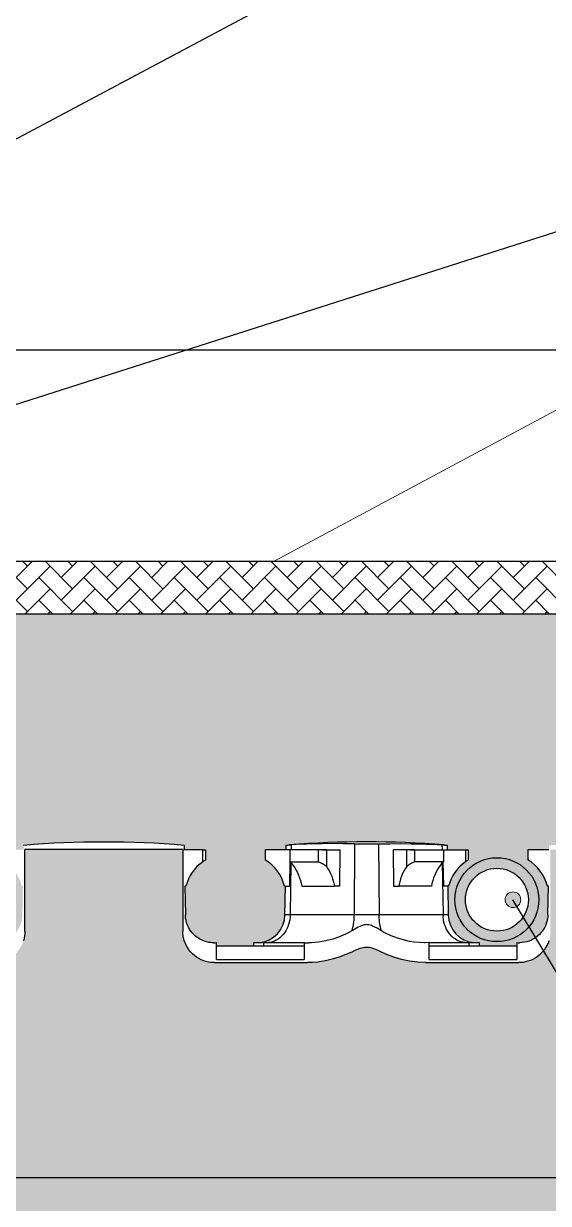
# Model space of a CAD drawing. Header units: millimetres. Extents: x 441156 to 441876, y 4514765 to 4515211.
# Drawn here: x 441595.587 to 441596.436, y 4515147.303 to 4515149.212 of the extents above; entities that cross this region are included whole.
import ezdxf

# ---------------------------------------------------------------- set-up
doc = ezdxf.new("R2010")
doc.units = ezdxf.units.MM
for name, color, linetype in [('Cassette', 7, 'Continuous'), ('Cornice', 7, 'Continuous'), ('Cornice_Testi', 7, 'Continuous')]:
    doc.layers.add(name, color=color, linetype=linetype)
doc.layers.add('Cornice_Tratteggi', color=7, linetype='Continuous', lineweight=5)

msp = doc.modelspace()

# ---------------------------------------------------------------- hatches: boundary and pattern name
at = {"layer": 'Cornice_Testi', "linetype": 'Continuous', "lineweight": 5}
h = msp.add_hatch(color=254, dxfattribs=at)
edge = h.paths.add_edge_path()
edge.add_arc((441596.37846183, 4515147.79459652), 0.01272062, 0, 360)
at = {"layer": 'Cornice_Tratteggi'}
h = msp.add_hatch(dxfattribs=at)
h.set_pattern_fill('AR-HBONE', color=254, scale=0.000254412)
h.set_pattern_definition([(45, (441584.461825, 4515153.14101), (4e-18, 0.03655502), [0.0775449, -0.0258483]), (135, (441584.480103, 4515153.159288), (4e-18, 0.03655502), [0.0775449, -0.0258483])])
h.paths.add_polyline_path([(441597.24783919, 4515148.34203182), (441594.23759227, 4515148.34203182), (441594.23759227, 4515148.25722768), (441597.24405779, 4515148.25722768, 0.0108816539)])
h = msp.add_hatch(dxfattribs=at)
h.set_pattern_fill('AR-CONC', color=254, scale=0.000424021)
h.set_pattern_definition([(50, (441584.461825, 4515153.14101), (0.07725007, -0.0067585), [0.0080776, -0.08885354]), (355, (441584.461825, 4515153.14101), (-0.01494394, 0.08101206), [0.00646208, -0.0710831]), (100.45144, (441584.46826, 4515153.14045), (0.06230613, 0.07425356), [0.0068649, -0.07551395]), (46.1842, (441584.461825, 4515153.16255), (0.1149431, -0.0178268), [0.0121164, -0.1332803]), (96.6356, (441584.4714, 4515153.16107), (0.1006643, 0.1049138), [0.0102974, -0.113271]), (351.1842, (441584.46183, 4515153.16255), (0.1006643, 0.1049138), [0.0096931, -0.1066241]), (21, (441584.472595, 4515153.157166), (0.06428764, -0.04336256), [0.0080776, -0.08885354]), (326, (441584.472595, 4515153.15717), (0.02620534, 0.0780995), [0.00646208, -0.07108283]), (71.45144, (441584.47795, 4515153.15355), (0.090493, 0.03473695), [0.0068649, -0.07551382]), (37.5, (441584.461825, 4515153.14101), (0.00130963, 0.03585309), [0, -0.07022122, 0, -0.07215985, 0, -0.07135209]), (7.5, (441584.461825, 4515153.14101), (0.02833292, 0.04247864), [0, -0.04114188, 0, -0.0686057, 0, -0.02719457]), (327.5, (441584.437808, 4515153.14101), (0.05749322, -0.002429106), [0, -0.02692532, 0, -0.08400699, 0, -0.11147081]), (317.5, (441584.42704, 4515153.14101), (0.06280984, 0.01078136), [0, -0.03500291, 0, -0.05578925, 0, -0.07916043])])
h.paths.add_polyline_path([(441597.24405779, 4515148.25722768), (441594.23759227, 4515148.25722768), (441594.23759227, 4515147.72000643), (441594.25879968, 4515147.72000643), (441594.25879968, 4515147.72510816), (441594.26730255, 4515147.72510816, 0.3822990206), (441594.30895964, 4515147.77002509), (441594.30977509, 4515147.81674195), (441594.30841672, 4515147.81674195, 0.1908905915), (441594.27689945, 4515147.85887816), (441594.27689988, 4515147.87541283), (441594.31079918, 4515147.87541194), (441594.31092387, 4515147.88255573), (441594.31092528, 4515147.88263658), (441594.31350186, 4515147.88292835, -0.0411189367), (441594.56913806, 4515147.88289231), (441594.57127742, 4515147.88262145), (441594.57140326, 4515147.87541194), (441594.6010511, 4515147.87541272), (441594.60530255, 4515147.87541283), (441594.60530299, 4515147.85887816, 0.0178793578), (441594.60105161, 4515147.85604946, 0.1724227793), (441594.57378571, 4515147.81674195), (441594.57242735, 4515147.81674195), (441594.57324279, 4515147.77002509, 0.3822990206), (441594.61489988, 4515147.72510816), (441594.62340276, 4515147.72510816), (441594.62340276, 4515147.72000643), (441594.68407987, 4515147.72000643), (441594.68407987, 4515147.72510816, 0.0274037388), (441594.68911865, 4515147.72491755), (441594.69303964, 4515147.72515165), (441594.69684418, 4515147.72570342), (441594.70056388, 4515147.72656338), (441594.70432754, 4515147.72777538), (441594.70794738, 4515147.72929319), (441594.71135268, 4515147.73107165), (441594.71457631, 4515147.7331124), (441594.71772745, 4515147.73550138), (441594.72064156, 4515147.73813148), (441594.72326657, 4515147.74093669), (441594.72563287, 4515147.74392954), (441594.72699419, 4515147.74591357), (441594.72824653, 4515147.74796044), (441594.7293814, 4515147.75005255), (441594.73040369, 4515147.75219485), (441594.73184664, 4515147.75584399), (441594.732965, 4515147.75957554), (441594.73374843, 4515147.76330696), (441594.73421614, 4515147.76706445), (441594.73436422, 4515147.77002509), (441594.73518359, 4515147.81674195), (441594.73356042, 4515147.81674195, 0.1908905915), (441594.70204315, 4515147.85887816), (441594.70204358, 4515147.87541283), (441594.73621278, 4515147.87541194), (441594.73633697, 4515147.88249074, -0.0418001758), (441594.99615286, 4515147.88249074), (441594.99627705, 4515147.87541194), (441595.0261948, 4515147.87541272), (441595.03044625, 4515147.87541283), (441595.03044668, 4515147.85887816, 0.0178793578), (441595.02619531, 4515147.85604946, 0.1724227793), (441594.9989294, 4515147.81674195), (441594.99730624, 4515147.81674195), (441594.99812561, 4515147.77002509), (441594.99816678, 4515147.76872827), (441594.99851779, 4515147.76479906), (441594.99919989, 4515147.76094316), (441595.00018415, 4515147.75723998), (441595.00146456, 4515147.7536567), (441595.00310592, 4515147.75005749), (441595.00503571, 4515147.74663772), (441595.00720016, 4515147.7434626), (441595.00960449, 4515147.7404992), (441595.01234756, 4515147.73764802), (441595.01530262, 4515147.73506089), (441595.0183978, 4515147.73278151), (441595.02164898, 4515147.73078091), (441595.02518124, 4515147.72899868), (441595.02882605, 4515147.7275355), (441595.03250121, 4515147.72640901), (441595.03623133, 4515147.72559727), (441595.03863851, 4515147.72524224), (441595.04105311, 4515147.72501538, 0.0400175998), (441595.04840996, 4515147.72510816), (441595.04840996, 4515147.72000643), (441595.10908707, 4515147.72000643), (441595.10908707, 4515147.72510816), (441595.11758995, 4515147.72510816, 0.3822990206), (441595.15924704, 4515147.77002509), (441595.16006248, 4515147.81674195), (441595.15870411, 4515147.81674195, 0.1908905915), (441595.12718685, 4515147.85887816), (441595.12718728, 4515147.87541283), (441595.16108657, 4515147.87541194), (441595.16121127, 4515147.88255573), (441595.16121268, 4515147.88263658), (441595.16378926, 4515147.88292835, -0.0411189367), (441595.41942546, 4515147.88289231), (441595.42156481, 4515147.88262145), (441595.42169065, 4515147.87541194), (441595.4513385, 4515147.87541272), (441595.45558995, 4515147.87541283), (441595.45559038, 4515147.85887816, 0.0178793412), (441595.45133901, 4515147.85604947, 0.1724227965), (441595.4240731, 4515147.81674195), (441595.42271474, 4515147.81674195), (441595.42353019, 4515147.77002509, 0.3822990206), (441595.46518728, 4515147.72510816), (441595.47369015, 4515147.72510816), (441595.47369015, 4515147.72000643), (441595.53436727, 4515147.72000643), (441595.53436727, 4515147.72510816, 0.0274037388), (441595.53940605, 4515147.72491755), (441595.54332703, 4515147.72515165), (441595.54713157, 4515147.72570342), (441595.55085128, 4515147.72656338), (441595.55461494, 4515147.72777538), (441595.55823478, 4515147.72929319), (441595.56164007, 4515147.73107165), (441595.5648637, 4515147.7331124), (441595.56801485, 4515147.73550138), (441595.57092895, 4515147.73813148), (441595.57355396, 4515147.74093669), (441595.57592027, 4515147.74392954), (441595.57728159, 4515147.74591357), (441595.57853392, 4515147.74796044), (441595.57966879, 4515147.75005255), (441595.58069109, 4515147.75219485), (441595.58213404, 4515147.75584399), (441595.5832524, 4515147.75957554), (441595.58403582, 4515147.76330696), (441595.58450353, 4515147.76706445), (441595.58465161, 4515147.77002509), (441595.58547099, 4515147.81674195), (441595.58384781, 4515147.81674195, 0.1908905915), (441595.55233054, 4515147.85887816), (441595.55233098, 4515147.87541283), (441595.58650018, 4515147.87541194), (441595.58662437, 4515147.88249074, -0.0418001758), (441595.84644026, 4515147.88249074), (441595.84656445, 4515147.87541194), (441595.8764822, 4515147.87541272), (441595.88073365, 4515147.87541283), (441595.88073408, 4515147.85887816, 0.0178793578), (441595.87648271, 4515147.85604946, 0.1724227793), (441595.8492168, 4515147.81674195), (441595.84759364, 4515147.81674195), (441595.84841301, 4515147.77002509), (441595.84845418, 4515147.76872827), (441595.84880518, 4515147.76479906), (441595.84948729, 4515147.76094316), (441595.85047155, 4515147.75723998), (441595.85175196, 4515147.7536567), (441595.85339331, 4515147.75005749), (441595.85532311, 4515147.74663772), (441595.85748755, 4515147.7434626), (441595.85989189, 4515147.7404992), (441595.86263496, 4515147.73764802), (441595.86559002, 4515147.73506089), (441595.86868519, 4515147.73278151), (441595.87193638, 4515147.73078091), (441595.87546864, 4515147.72899868), (441595.87911345, 4515147.7275355), (441595.88278861, 4515147.72640901), (441595.88651872, 4515147.72559727), (441595.88892591, 4515147.72524224), (441595.89134051, 4515147.72501538, 0.0400175998), (441595.89869736, 4515147.72510816), (441595.89869736, 4515147.72000643), (441595.95937447, 4515147.72000643), (441595.95937447, 4515147.72510816), (441595.96787735, 4515147.72510816, 0.3822990206), (441596.00953443, 4515147.77002509), (441596.01034988, 4515147.81674195), (441596.00899151, 4515147.81674195, 0.1908905915), (441595.97747424, 4515147.85887816), (441595.97747467, 4515147.87541283), (441596.01137397, 4515147.87541194), (441596.01149866, 4515147.88255573), (441596.01150008, 4515147.88263658), (441596.01407665, 4515147.88292835, -0.0411189367), (441596.26971285, 4515147.88289231), (441596.27185221, 4515147.88262145), (441596.27197805, 4515147.87541194), (441596.3016259, 4515147.87541272), (441596.30587734, 4515147.87541283), (441596.30587778, 4515147.85887816, 0.0178793412), (441596.30162641, 4515147.85604947, 0.1724227965), (441596.2743605, 4515147.81674195), (441596.27300214, 4515147.81674195), (441596.27381759, 4515147.77002509, 0.3822990206), (441596.31547467, 4515147.72510816), (441596.32397755, 4515147.72510816), (441596.32397755, 4515147.72000643), (441596.38465466, 4515147.72000643), (441596.38465466, 4515147.72510816, 0.0274037388), (441596.38969345, 4515147.72491755), (441596.39361443, 4515147.72515165), (441596.39741897, 4515147.72570342), (441596.40113867, 4515147.72656338), (441596.40490233, 4515147.72777538), (441596.40852217, 4515147.72929319), (441596.41192747, 4515147.73107165), (441596.4151511, 4515147.7331124), (441596.41830224, 4515147.73550138), (441596.42121635, 4515147.73813148), (441596.42384136, 4515147.74093669), (441596.42620766, 4515147.74392954), (441596.42756899, 4515147.74591357), (441596.42882132, 4515147.74796044), (441596.42995619, 4515147.75005255), (441596.43097848, 4515147.75219485), (441596.43242143, 4515147.75584399), (441596.43353979, 4515147.75957554), (441596.43432322, 4515147.76330696), (441596.43479093, 4515147.76706445), (441596.43493901, 4515147.77002509), (441596.43575838, 4515147.81674195), (441596.43413521, 4515147.81674195, 0.1908905915), (441596.40261794, 4515147.85887816), (441596.40261837, 4515147.87541283), (441596.43678757, 4515147.87541194), (441596.43691176, 4515147.88249074, -0.0418001758), (441596.69672765, 4515147.88249074), (441596.69685184, 4515147.87541194), (441596.72676959, 4515147.87541272), (441596.73102104, 4515147.87541283), (441596.73102148, 4515147.85887816, 0.0178793578), (441596.7267701, 4515147.85604946, 0.1724227793), (441596.6995042, 4515147.81674195), (441596.69788103, 4515147.81674195), (441596.69870041, 4515147.77002509), (441596.69874157, 4515147.76872827), (441596.69909258, 4515147.76479906), (441596.69977469, 4515147.76094316), (441596.70075895, 4515147.75723998), (441596.70203935, 4515147.7536567), (441596.70368071, 4515147.75005749), (441596.7056105, 4515147.74663772), (441596.70777495, 4515147.7434626), (441596.71017929, 4515147.7404992), (441596.71292235, 4515147.73764802), (441596.71587741, 4515147.73506089), (441596.71897259, 4515147.73278151), (441596.72222378, 4515147.73078091), (441596.72575604, 4515147.72899868), (441596.72940084, 4515147.7275355), (441596.73307601, 4515147.72640901), (441596.73680612, 4515147.72559727), (441596.7392133, 4515147.72524224), (441596.7416279, 4515147.72501538, 0.0400175998), (441596.74898475, 4515147.72510816), (441596.74898475, 4515147.72000643), (441596.80966187, 4515147.72000643), (441596.80966187, 4515147.72510816), (441596.81816474, 4515147.72510816, 0.3822990206), (441596.85982183, 4515147.77002509), (441596.86063728, 4515147.81674195), (441596.85927891, 4515147.81674195, 0.1908905915), (441596.82776164, 4515147.85887816), (441596.82776207, 4515147.87541283), (441596.86166136, 4515147.87541194), (441596.86178606, 4515147.88255573), (441596.86178747, 4515147.88263658), (441596.86436405, 4515147.88292835, -0.0411189367), (441597.12000025, 4515147.88289231), (441597.1221396, 4515147.88262145), (441597.12226545, 4515147.87541194), (441597.15191329, 4515147.87541272), (441597.15616474, 4515147.87541283), (441597.15616517, 4515147.85887816, 0.0178793412), (441597.1519138, 4515147.85604947, 0.1724227965), (441597.12464789, 4515147.81674195), (441597.12328954, 4515147.81674195), (441597.12410498, 4515147.77002509, 0.1941746457), (441597.1375206, 4515147.738385, 0.0682046844)])
h.paths.add_polyline_path([(441596.42035663, 4515147.79459652, -1), (441596.28467, 4515147.79459652, -1)], flags=16)
h.paths.add_polyline_path([(441596.4033958, 4515147.79459652, -1), (441596.30163083, 4515147.79459652, -1)], flags=0)
h.paths.add_polyline_path([(441595.57006924, 4515147.79459652, -1), (441595.4343826, 4515147.79459652, -1)], flags=16)
h.paths.add_polyline_path([(441595.55310841, 4515147.79459652, -1), (441595.45134343, 4515147.79459652, -1)], flags=0)
h.paths.add_polyline_path([(441594.71978184, 4515147.79459652, -1), (441594.58409521, 4515147.79459652, -1)], flags=16)
h.paths.add_polyline_path([(441594.70282101, 4515147.79459652, -1), (441594.60105604, 4515147.79459652, -1)], flags=0)
h = msp.add_hatch(dxfattribs=at)
h.set_pattern_fill('GHIAIA2', color=254, scale=0.2, pattern_type=2)
h.set_pattern_definition([(0, (439225.61432, 4515214.8195), (0.2, 0.2), [0.06, -0.07, 0.01, -0.06]), (0, (439225.69432, 4515214.8595), (0.2, 0.2), [0.01, -0.05, 0.04, -0.1]), (0, (439225.72432, 4515214.8695), (0.2, 0.2), [0.01, -0.19]), (0, (439225.63432, 4515214.8795), (0.2, 0.2), [0.04, -0.16]), (0, (439225.61432, 4515214.8995), (0.2, 0.2), [0.02, -0.18]), (0, (439225.75432, 4515214.9195), (0.2, 0.2), [0.02, -0.01, 0.01, -0.16]), (0, (439225.67432, 4515214.9295), (0.2, 0.2), [0.03, -0.17]), (0, (439225.62432, 4515214.9495), (0.2, 0.2), [0.02, -0.18]), (0, (439225.70432, 4515214.9695), (0.2, 0.2), [0.01, -0.06, 0.03, -0.1]), (0, (439225.66432, 4515214.9795), (0.2, 0.2), [0.02, -0.18]), (0, (439225.73432, 4515214.9895), (0.2, 0.2), [0.02, -0.18]), (0, (439225.69432, 4515214.9995), (0.2, 0.2), [0.02, -0.18]), (0, (439225.77432, 4515215.0095), (0.2, 0.2), [0.02, -0.18]), (90, (439225.60432, 4515214.8195), (-0.2, 0.2), [0.04, -0.01, 0.02, -0.08, 0.04, -0.01]), (90, (439225.61432, 4515214.9495), (-0.2, 0.2), [0.01, -0.19]), (90, (439225.64432, 4515214.8895), (-0.2, 0.2), [0.02, -0.04, 0.01, -0.13]), (90, (439225.65432, 4515214.9195), (-0.2, 0.2), [0.02, -0.04, 0.03, -0.11]), (90, (439225.68432, 4515214.8695), (-0.2, 0.2), [0.01, -0.1, 0.02, -0.01, 0.02, -0.04]), (90, (439225.69432, 4515214.8495), (-0.2, 0.2), [0.01, -0.19]), (90, (439225.71432, 4515214.9095), (-0.2, 0.2), [0.01, -0.01, 0.03, -0.15]), (90, (439225.72432, 4515214.8795), (-0.2, 0.2), [0.02, -0.08, 0.01, -0.01, 0.01, -0.07]), (90, (439225.74432, 4515214.8295), (-0.2, 0.2), [0.03, -0.17]), (90, (439225.76432, 4515214.9795), (-0.2, 0.2), [0.01, -0.01, 0.01, -0.17]), (90, (439225.77432, 4515214.9295), (-0.2, 0.2), [0.03, -0.17]), (90, (439225.79932, 4515214.9145), (-0.2, 0.2), [0.01, -0.19]), (45, (439225.67432, 4515214.8195), (2e-17, 0.2), [0.014142, -0.268700712]), (45, (439225.65432, 4515215.0095), (2e-17, 0.2), [0.014142, -0.042426, 0.042426, -0.1838487125]), (45, (439225.67432, 4515214.9795), (2e-17, 0.2), [0.028284, -0.07071068, 0.014142, -0.1697060325]), (45, (439225.71432, 4515214.9695), (2e-17, 0.2), [0.028284, -0.098995, 0.014142, -0.1414217125]), (45, (439225.63432, 4515214.8795), (2e-17, 0.2), [0.014142, -0.268700712]), (45, (439225.68432, 4515214.8795), (2e-17, 0.2), [0.0424264, -0.240416312]), (45, (439225.72432, 4515214.8995), (2e-17, 0.2), [0.014142, -0.0848528, 0.014142, -0.1697059125]), (45, (439225.75432, 4515214.9195), (2e-17, 0.2), [0.028284, -0.254558712]), (45, (439225.79432, 4515214.9195), (2e-17, 0.2), [0.028284, -0.254558712]), (45, (439225.79432, 4515214.8595), (2e-17, 0.2), [0.014142, -0.268700712]), (45, (439225.77432, 4515214.9595), (2e-17, 0.2), [0.014142, -0.268700712]), (45, (439225.75432, 4515214.9895), (2e-17, 0.2), [0.014142, -0.268700712]), (45, (439225.79432, 4515215.0095), (2e-17, 0.2), [0.014142, -0.268700712]), (45, (439225.60432, 4515215.0095), (2e-17, 0.2), [0.014142, -0.268700712]), (45, (439225.70432, 4515214.9295), (2e-17, 0.2), [0.014142, -0.268700712]), (45, (439225.72432, 4515215.0095), (2e-17, 0.2), [0.014142, -0.098995, 0.014142, -0.1555637125]), (45, (439225.63432, 4515214.8995), (2e-17, 0.2), [0.028284, -0.254558712]), (45, (439225.63432, 4515214.9495), (2e-17, 0.2), [0.042426, -0.240416712]), (135, (439225.61432, 4515214.8995), (-0.2, 2e-17), [0.021214, -0.261628712]), (135, (439225.72432, 4515214.8895), (-0.2, 2e-17), [0.014142, -0.268700712]), (135, (439225.78432, 4515214.9195), (-0.2, 2e-17), [0.014142, -0.268700712]), (135, (439225.71432, 4515214.9595), (-0.2, 2e-17), [0.014142, -0.268700712]), (135, (439225.72432, 4515214.9895), (-0.2, 2e-17), [0.014142, -0.268700712]), (135, (439225.69432, 4515214.9995), (-0.2, 2e-17), [0.014142, -0.268700712]), (135, (439225.73432, 4515214.9895), (-0.2, 2e-17), [0.014142, -0.268700712]), (135, (439225.61432, 4515214.8695), (-0.2, 2e-17), [0.014142, -0.268700712]), (135, (439225.65432, 4515214.9395), (-0.2, 2e-17), [0.014142, -0.268700712]), (135, (439225.65432, 4515214.8795), (-0.2, 2e-17), [0.028284, -0.254558712]), (135, (439225.69432, 4515214.8595), (-0.2, 2e-17), [0.028284, -0.254558712]), (135, (439225.77432, 4515214.9695), (-0.2, 2e-17), [0.028284, -0.254558712]), (135, (439225.71432, 4515214.9195), (-0.2, 2e-17), [0.014142, -0.268700712]), (135, (439225.74432, 4515214.8595), (-0.2, 2e-17), [0.028284, -0.1697056, 0.014142, -0.0707111125]), (135, (439225.62432, 4515214.9495), (-0.1999999006, 9.94e-08), [0.028284, -0.05656854, 0.028284, -0.1697061725]), (135, (439225.60432, 4515214.8395), (-0.2, 2e-17), [0.02828, -0.07072, 0.02828, -0.07072, 0.01414, -0.0707027125]), (26.565051, (439225.67432, 4515214.87951), (0.2, 1e-11), [0.04472, -0.02236, 0.02236, -0.357773595]), (26.565051, (439225.70432, 4515214.99951), (0.2, 1e-11), [0.04472, -0.402493595]), (26.565051, (439225.70432, 4515214.85951), (0.2, 1e-11), [0.02236, -0.424853595]), (26.565051, (439225.61432, 4515214.86951), (0.2, 1e-11), [0.02236, -0.424853595]), (26.565051, (439225.65432, 4515214.91951), (0.2, 1e-11), [0.02236, -0.424853595]), (26.565051, (439225.61432, 4515214.93951), (0.2, 1e-11), [0.02236, -0.424853595]), (63.434949, (439225.64432, 4515214.95951), (1e-11, 0.2), [0.02236, -0.424853595]), (63.434949, (439225.71432, 4515214.95951), (1e-11, 0.2), [0.02236, -0.424853595]), (63.434949, (439225.73432, 4515214.81951), (1e-11, 0.2), [0.02236, -0.424853595]), (63.434949, (439225.60432, 4515214.92951), (1e-11, 0.2), [0.02236, -0.424853595]), (63.434949, (439225.68432, 4515214.82951), (1e-11, 0.2), [0.02236, -0.15652, 0.02236, -0.245973595]), (116.565051, (439225.65432, 4515214.99951), (-1e-11, 0.2), [0.02236, -0.424853595]), (116.565051, (439225.77432, 4515214.95951), (-1e-11, 0.2), [0.02236, -0.424853595]), (116.565051, (439225.68432, 4515214.99951), (-1e-11, 0.2), [0.02236, -0.424853595]), (116.565051, (439225.60432, 4515214.88951), (-1e-11, 0.2), [0.02236, -0.424853595]), (153.434949, (439225.75432, 4515214.85951), (-0.2, 1e-11), [0.02236, -0.424853595]), (153.434949, (439225.79432, 4515214.90951), (-0.2, 1e-11), [0.02236, -0.424853595]), (153.434949, (439225.67432, 4515214.92951), (-0.2, 1e-11), [0.02236, -0.424853595]), (153.434949, (439225.70432, 4515214.96951), (-0.2, 1e-11), [0.02236, -0.424853595]), (153.434949, (439225.77432, 4515215.00951), (-0.2, 1e-11), [0.02236, -0.424853595]), (153.434949, (439225.63432, 4515214.81951), (-0.2, 1e-11), [0.03354, -0.413673595])])
h.paths.add_polyline_path([(441597.12081952, 4515147.69279724), (441597.0871031, 4515147.69279724), (441597.07424334, 4515147.69343982), (441597.06150149, 4515147.6951824), (441597.04859288, 4515147.69800245), (441597.03593438, 4515147.70179369), (441597.0258975, 4515147.70555584), (441597.01608208, 4515147.70996862), (441597.01072091, 4515147.71253173), (441597.00523641, 4515147.71481738), (441596.99957866, 4515147.71655697), (441596.99706713, 4515147.71706432), (441596.99452166, 4515147.71738365), (441596.99196341, 4515147.71749461), (441596.98912137, 4515147.71735286), (441596.98629307, 4515147.71695209), (441596.98349457, 4515147.71632897), (441596.98074196, 4515147.71552022), (441596.9780513, 4515147.71456251), (441596.9728977, 4515147.71238076), (441596.96303275, 4515147.70767152), (441596.95044404, 4515147.7026483), (441596.95041246, 4515147.70263427), (441596.95046125, 4515147.70265375), (441596.93820923, 4515147.698775), (441596.92547843, 4515147.69575376), (441596.91253738, 4515147.69373805), (441596.9044666, 4515147.69303922), (441596.89634383, 4515147.69279724), (441596.7400466, 4515147.69279724), (441596.73039497, 4515147.69497757), (441596.72243468, 4515147.69819654), (441596.71509437, 4515147.7027162), (441596.7085715, 4515147.70845601), (441596.70314284, 4515147.71515043), (441596.69889374, 4515147.72272427), (441596.69546942, 4515147.73231722), (441596.6944527, 4515147.74128904), (441596.6944527, 4515147.87560903), (441596.43918671, 4515147.87560903), (441596.43918671, 4515147.73927513), (441596.43745233, 4515147.73016479), (441596.43446509, 4515147.72211721), (441596.43028656, 4515147.71486391), (441596.42400658, 4515147.70715695), (441596.41616218, 4515147.70108174), (441596.40882094, 4515147.69706645), (441596.39908177, 4515147.69369837), (441596.39036683, 4515147.69279724), (441596.2368157, 4515147.69279724), (441596.22395594, 4515147.69343982), (441596.21121409, 4515147.6951824), (441596.19830548, 4515147.69800245), (441596.18564699, 4515147.70179369), (441596.1756101, 4515147.70555584), (441596.16579469, 4515147.70996862), (441596.16043352, 4515147.71253173), (441596.15494902, 4515147.71481738), (441596.14929126, 4515147.71655697), (441596.14677973, 4515147.71706432), (441596.14423426, 4515147.71738365), (441596.14167601, 4515147.71749461), (441596.13883397, 4515147.71735286), (441596.13600567, 4515147.71695209), (441596.13320718, 4515147.71632897), (441596.13045456, 4515147.71552022), (441596.1277639, 4515147.71456251), (441596.1226103, 4515147.71238076), (441596.11274535, 4515147.70767152), (441596.10015664, 4515147.7026483), (441596.10012506, 4515147.70263427), (441596.10017386, 4515147.70265375), (441596.08792183, 4515147.698775), (441596.07519103, 4515147.69575376), (441596.06224998, 4515147.69373805), (441596.05417921, 4515147.69303922), (441596.04605644, 4515147.69279724), (441595.88975921, 4515147.69279724), (441595.88010758, 4515147.69497757), (441595.87214729, 4515147.69819654), (441595.86480698, 4515147.7027162), (441595.85828411, 4515147.70845601), (441595.85285545, 4515147.71515043), (441595.84860634, 4515147.72272427), (441595.84518203, 4515147.73231722), (441595.84416531, 4515147.74128904), (441595.84416531, 4515147.87560903), (441595.58889932, 4515147.87560903), (441595.58889932, 4515147.73927513), (441595.58716494, 4515147.73016479), (441595.58417769, 4515147.72211721), (441595.57999916, 4515147.71486391), (441595.57371919, 4515147.70715695), (441595.56587479, 4515147.70108174), (441595.55853355, 4515147.69706645), (441595.54879437, 4515147.69369837), (441595.54007943, 4515147.69279724), (441595.3865283, 4515147.69279724), (441595.37366854, 4515147.69343982), (441595.3609267, 4515147.6951824), (441595.34801808, 4515147.69800245), (441595.33535959, 4515147.70179369), (441595.32532271, 4515147.70555584), (441595.31550729, 4515147.70996862), (441595.31014612, 4515147.71253173), (441595.30466162, 4515147.71481738), (441595.29900387, 4515147.71655697), (441595.29649233, 4515147.71706432), (441595.29394686, 4515147.71738365), (441595.29138861, 4515147.71749461), (441595.28854658, 4515147.71735286), (441595.28571828, 4515147.71695209), (441595.28291978, 4515147.71632897), (441595.28016717, 4515147.71552022), (441595.27747651, 4515147.71456251), (441595.27232291, 4515147.71238076), (441595.26245796, 4515147.70767152), (441595.24986924, 4515147.7026483), (441595.24983767, 4515147.70263427), (441595.24988646, 4515147.70265375), (441595.23763443, 4515147.698775), (441595.22490364, 4515147.69575376), (441595.21196258, 4515147.69373805), (441595.20389181, 4515147.69303922), (441595.19576904, 4515147.69279724), (441595.03947181, 4515147.69279724), (441595.02982018, 4515147.69497757), (441595.02185989, 4515147.69819654), (441595.01451958, 4515147.7027162), (441595.00799671, 4515147.70845601), (441595.00256805, 4515147.71515043), (441594.99831894, 4515147.72272427), (441594.99489463, 4515147.73231722), (441594.99387791, 4515147.74128904), (441594.99387791, 4515147.87560903), (441594.73861192, 4515147.87560903), (441594.73861192, 4515147.73927513), (441594.73687754, 4515147.73016479), (441594.7338903, 4515147.72211721), (441594.72971177, 4515147.71486391), (441594.72343179, 4515147.70715695), (441594.71558739, 4515147.70108174), (441594.70824615, 4515147.69706645), (441594.69850697, 4515147.69369837), (441594.68979203, 4515147.69279724), (441594.23759227, 4515147.69279724), (441594.23759227, 4515147.34510025), (441596.94707136, 4515147.34510025, 0.0499439483)])
h = msp.add_hatch(color=254, dxfattribs=at)
h.dxf.hatch_style = 1
h.paths.add_polyline_path([(441596.42035663, 4515147.79459652, 1), (441596.28467, 4515147.79459652, 1)])
h.paths.add_polyline_path([(441596.30163083, 4515147.79459652, -1), (441596.4033958, 4515147.79459652, -1)], flags=16)
h = msp.add_hatch(dxfattribs=at)
h.set_pattern_fill('AR-SAND', color=254, scale=0.000678433, style=0)
h.set_pattern_definition([(37.5, (441584.461825, 4515153.14101), (-0.001085514, 0.033203417), [0, -0.026192947, 0, -0.029294744, 0, -0.02800233]), (7.5, (441584.461825, 4515153.14101), (0.03049715, 0.04863179), [0, -0.014130406, 0, -0.023608117, 0, -0.009046906]), (327.5, (441584.44063, 4515153.14101), (0.053663545, 9.7503e-05), [0, -0.0086161, 0, -0.031017964, 0, -0.040495675]), (317.5, (441584.44063, 4515153.14101), (0.0518022, 0.01512426), [0, -0.00430805, 0, -0.020334, 0, -0.023263473])])
h.paths.add_polyline_path([(441596.94707136, 4515147.34510025), (441594.18670978, 4515147.34510025), (441594.18670978, 4515147.09068781), (441596.75569687, 4515147.09068781, 0.0408725399)])
h.paths.add_polyline_path([(441595.51162645, 4515147.16884298, -1), (441595.63883267, 4515147.16884298, -1)], flags=16)
h.paths.add_polyline_path([(441595.07067035, 4515147.16700279, -1), (441595.19787656, 4515147.16700279, -1)], flags=16)

# ---------------------------------------------------------------- linework, layer by layer
at = {"layer": 'Cassette', "color": 5}
for points in [[(441599.57204358, 4515149.11576022, 0), (441597.20340609, 4515149.11576022, 0), (441594.21206178, 4515148.16072701, 0)], [(441598.55190611, 4515146.68575043, 0), (441597.04796402, 4515146.68575043, 0), (441596.37846183, 4515147.79459652, 0)]]:
    msp.add_polyline3d(points, dxfattribs=at)
at = {"layer": 'Cornice', "color": 254}
for p, q in [((441594.29597323, 4515148.34203182), (441596.77123624, 4515149.66460591)), ((441594.93413458, 4515148.68412288), (441597.22550467, 4515148.68412288)), ((441594.18670978, 4515148.34203182), (441597.24783919, 4515148.34203182)), ((441594.23759227, 4515148.25722768), (441597.24405779, 4515148.25722768)), ((441594.18670978, 4515147.34510025), (441596.94707136, 4515147.34510025))]:
    msp.add_line(p, q, dxfattribs=at)
at = {"layer": 'Cornice', "color": 254, "linetype": 'Continuous', "lineweight": 5}
msp.add_line((441595.99205612, 4515148.34203182), (441597.15966612, 4515148.9679377), dxfattribs=at)
at = {"layer": 'Cornice', "color": 254, "linetype": 'Continuous'}
for p, q in [((441595.84416531, 4515147.87560903), (441595.58889932, 4515147.87560903)), ((441595.58889932, 4515147.74381448), (441595.58889932, 4515147.87560903)), ((441595.58889932, 4515147.74381448), (441595.58889932, 4515147.87560903)), ((441595.84416531, 4515147.87560903), (441595.58889932, 4515147.87560903)), ((441595.84416531, 4515147.87560903), (441595.84416531, 4515147.74381448)), ((441595.84416531, 4515147.87560903), (441595.84416531, 4515147.74381448)), ((441595.84644026, 4515147.88249074), (441595.84656445, 4515147.87541194)), ((441595.8764822, 4515147.87541272), (441595.84656445, 4515147.87541194)), ((441595.8764822, 4515147.87541272), (441595.88073365, 4515147.87541283)), ((441595.87648271, 4515147.85604947), (441595.8764822, 4515147.87541272)), ((441595.88073365, 4515147.87541283), (441595.88073408, 4515147.85887816)), ((441595.97747467, 4515147.87541283), (441595.97747424, 4515147.85887816)), ((441596.01752773, 4515147.87541178), (441595.97747467, 4515147.87541283)), ((441596.01137397, 4515147.87541194), (441596.01149866, 4515147.88255573)), ((441596.01149864, 4515147.8825544), (441596.01150146, 4515147.88256221)), ((441596.01149866, 4515147.88255573), (441596.01149869, 4515147.88255712)), ((441596.01150146, 4515147.88256221), (441596.01173768, 4515147.88263843)), ((441596.01173768, 4515147.88263843), (441596.01236381, 4515147.88273439)), ((441596.01236381, 4515147.88273439), (441596.01333291, 4515147.88284413)), ((441596.01333291, 4515147.88284413), (441596.01466392, 4515147.88297085)), ((441596.01466392, 4515147.88297085), (441596.0163822, 4515147.88311622)), ((441596.0163822, 4515147.88311622), (441596.01638576, 4515147.88311651)), ((441596.01638576, 4515147.88311651), (441596.01971286, 4515147.88336944)), ((441596.01752772, 4515147.87541244), (441596.01752736, 4515147.85604947)), ((441596.06407349, 4515147.87541244), (441596.01752772, 4515147.87541244)), ((441596.01971286, 4515147.88336944), (441596.01959535, 4515147.87541244)), ((441596.02745057, 4515147.88386961), (441596.01971286, 4515147.88336944)), ((441596.03581808, 4515147.8842968), (441596.02745057, 4515147.88386961)), ((441596.04467697, 4515147.88464573), (441596.03581808, 4515147.8842968)), ((441596.05409857, 4515147.88492116), (441596.04467697, 4515147.88464573)), ((441596.06976049, 4515147.88520076), (441596.05409857, 4515147.88492116)), ((441596.06407277, 4515147.85604947), (441596.06407349, 4515147.87541244)), ((441596.0704372, 4515147.87541244), (441596.06407349, 4515147.87541244)), ((441596.07680091, 4515147.8754122), (441596.06407349, 4515147.87541244)), ((441596.08659186, 4515147.88529979), (441596.06976049, 4515147.88520076)), ((441596.0704372, 4515147.87541244), (441596.07680091, 4515147.8754122)), ((441596.07680091, 4515147.8754122), (441596.07680091, 4515147.84838025)), ((441596.07680091, 4515147.8754122), (441596.09896913, 4515147.87541138)), ((441596.10395477, 4515147.88522173), (441596.08659186, 4515147.88529979)), ((441596.09822571, 4515147.81674195), (441596.09896913, 4515147.87541138)), ((441596.12218612, 4515147.884973), (441596.10395477, 4515147.88522173)), ((441596.12218612, 4515147.884973), (441596.12131196, 4515147.77002509)), ((441596.12218612, 4515147.884973), (441596.12559233, 4515147.88491829)), ((441596.12559233, 4515147.88491829), (441596.12910942, 4515147.8848742)), ((441596.12910942, 4515147.8848742), (441596.13281927, 4515147.8848403)), ((441596.13281927, 4515147.8848403), (441596.13659379, 4515147.88481822)), ((441596.13659379, 4515147.88481822), (441596.14029765, 4515147.88480829)), ((441596.14029765, 4515147.88480829), (441596.14401102, 4515147.88480975)), ((441596.14401102, 4515147.88480975), (441596.14781522, 4515147.88482318)), ((441596.14781522, 4515147.88482318), (441596.1515746, 4515147.88484856)), ((441596.1515746, 4515147.88484856), (441596.15402452, 4515147.88487186)), ((441596.15402452, 4515147.88487186), (441596.1564349, 4515147.88490026)), ((441596.1564349, 4515147.88490026), (441596.15882858, 4515147.88493412)), ((441596.15882858, 4515147.88493412), (441596.16116589, 4515147.884973)), ((441596.16116589, 4515147.884973), (441596.17939725, 4515147.88522173)), ((441596.16116589, 4515147.884973), (441596.16204006, 4515147.77002509)), ((441596.17939725, 4515147.88522173), (441596.19676016, 4515147.88529979)), ((441596.20655112, 4515147.8754122), (441596.18438289, 4515147.87541138)), ((441596.18438289, 4515147.87541138), (441596.18512631, 4515147.81674195)), ((441596.19676016, 4515147.88529979), (441596.21359153, 4515147.88520076)), ((441596.21291483, 4515147.87541244), (441596.20655112, 4515147.8754122)), ((441596.21927854, 4515147.87541244), (441596.20655112, 4515147.8754122)), ((441596.20655112, 4515147.84838025), (441596.20655112, 4515147.8754122)), ((441596.21291483, 4515147.87541244), (441596.21927854, 4515147.87541244)), ((441596.21359153, 4515147.88520076), (441596.22925345, 4515147.88492115)), ((441596.21927854, 4515147.87541244), (441596.21927926, 4515147.85604947)), ((441596.21927854, 4515147.87541244), (441596.26582429, 4515147.87541244)), ((441596.22925345, 4515147.88492115), (441596.23867505, 4515147.88464573)), ((441596.23867505, 4515147.88464573), (441596.24753394, 4515147.8842968)), ((441596.24753394, 4515147.8842968), (441596.25590145, 4515147.8838696)), ((441596.25590145, 4515147.8838696), (441596.26363916, 4515147.88336944)), ((441596.26363916, 4515147.88336944), (441596.26695787, 4515147.88311718)), ((441596.26363916, 4515147.88336944), (441596.26375667, 4515147.87541244)), ((441596.26582429, 4515147.87541244), (441596.26582465, 4515147.85604947)), ((441596.2658243, 4515147.87541178), (441596.3016259, 4515147.87541272)), ((441596.26695787, 4515147.88311718), (441596.26771771, 4515147.88305471)), ((441596.26771771, 4515147.88305471), (441596.26929007, 4515147.88291569)), ((441596.26929007, 4515147.88291569), (441596.27050251, 4515147.88279233)), ((441596.27050251, 4515147.88279233), (441596.27131045, 4515147.88269004)), ((441596.27131045, 4515147.88269004), (441596.27175905, 4515147.88260437)), ((441596.27175905, 4515147.88260437), (441596.27185338, 4515147.88255438)), ((441596.27185333, 4515147.88255712), (441596.27197805, 4515147.87541194)), ((441596.3016259, 4515147.87541272), (441596.30587734, 4515147.87541283)), ((441596.3016259, 4515147.87541272), (441596.3016264, 4515147.85604947)), ((441596.30587734, 4515147.87541283), (441596.30587778, 4515147.85887816)), ((441596.40261837, 4515147.87541283), (441596.40261794, 4515147.85887816)), ((441596.43678757, 4515147.87541194), (441596.40261837, 4515147.87541283)), ((441596.01756393, 4515147.85600801), (441596.01678521, 4515147.81674195)), ((441596.01752736, 4515147.85604947), (441596.06407277, 4515147.85604947)), ((441596.01752736, 4515147.85604947), (441596.02028582, 4515147.85303833)), ((441596.0672806, 4515147.85435113), (441596.06407277, 4515147.85604947)), ((441596.21927926, 4515147.85604947), (441596.21607143, 4515147.85435113)), ((441596.26582465, 4515147.85604947), (441596.21927926, 4515147.85604947)), ((441596.26582465, 4515147.85604947), (441596.26306619, 4515147.85303833)), ((441596.26656681, 4515147.81674195), (441596.26578809, 4515147.85600802)), ((441596.01928186, 4515147.85418434), (441596.018039, 4515147.77002509)), ((441596.02028582, 4515147.85303833), (441596.02289089, 4515147.84976536)), ((441596.02289089, 4515147.84976536), (441596.02533018, 4515147.84624613)), ((441596.02533018, 4515147.84624613), (441596.02759207, 4515147.84249741)), ((441596.02759207, 4515147.84249741), (441596.02966579, 4515147.83853704)), ((441596.02966579, 4515147.83853704), (441596.03154148, 4515147.83438387)), ((441596.07047842, 4515147.85251158), (441596.0672806, 4515147.85435113)), ((441596.07365595, 4515147.8505236), (441596.07047842, 4515147.85251158)), ((441596.07680091, 4515147.84838025), (441596.07365595, 4515147.8505236)), ((441596.07680089, 4515147.84838026), (441596.07917026, 4515147.84476677)), ((441596.07917026, 4515147.84476677), (441596.0813578, 4515147.84093082)), ((441596.0813578, 4515147.84093082), (441596.0833531, 4515147.83689068)), ((441596.0833531, 4515147.83689068), (441596.08514666, 4515147.83266558)), ((441596.19999891, 4515147.83689068), (441596.19820535, 4515147.83266558)), ((441596.20199421, 4515147.84093082), (441596.19999891, 4515147.83689068)), ((441596.20418175, 4515147.84476677), (441596.20199421, 4515147.84093082)), ((441596.20655112, 4515147.84838026), (441596.20418175, 4515147.84476677)), ((441596.20969609, 4515147.8505236), (441596.20655112, 4515147.84838025)), ((441596.21287361, 4515147.85251158), (441596.20969609, 4515147.8505236)), ((441596.21607143, 4515147.85435113), (441596.21287361, 4515147.85251158)), ((441596.25368621, 4515147.83853704), (441596.25181053, 4515147.83438387)), ((441596.25575994, 4515147.84249741), (441596.25368621, 4515147.83853704)), ((441596.25802183, 4515147.84624613), (441596.25575994, 4515147.84249741)), ((441596.26046112, 4515147.84976536), (441596.25802183, 4515147.84624613)), ((441596.26306619, 4515147.85303833), (441596.26046112, 4515147.84976536)), ((441596.26407016, 4515147.85418435), (441596.26531302, 4515147.77002509)), ((441596.03154148, 4515147.83438387), (441596.03321019, 4515147.83005768)), ((441596.03321019, 4515147.83005768), (441596.034664, 4515147.82557905)), ((441596.034664, 4515147.82557905), (441596.03589597, 4515147.82096932)), ((441596.03589597, 4515147.82096932), (441596.03680726, 4515147.81674195)), ((441596.08514666, 4515147.83266558), (441596.08672994, 4515147.82827563)), ((441596.08672994, 4515147.82827563), (441596.0880954, 4515147.82374173)), ((441596.0880954, 4515147.82374173), (441596.08923654, 4515147.81908547)), ((441596.08923654, 4515147.81908547), (441596.08971674, 4515147.81674195)), ((441596.19411546, 4515147.81908547), (441596.19363527, 4515147.81674195)), ((441596.19525661, 4515147.82374173), (441596.19411546, 4515147.81908547)), ((441596.19662207, 4515147.82827563), (441596.19525661, 4515147.82374173)), ((441596.19820535, 4515147.83266558), (441596.19662207, 4515147.82827563)), ((441596.24745604, 4515147.82096932), (441596.24654474, 4515147.81674195)), ((441596.24868801, 4515147.82557905), (441596.24745604, 4515147.82096932)), ((441596.25014181, 4515147.83005768), (441596.24868801, 4515147.82557905)), ((441596.25181053, 4515147.83438387), (441596.25014181, 4515147.83005768)), ((441595.84759364, 4515147.81674195), (441595.84841301, 4515147.77002509)), ((441595.8492168, 4515147.81674195), (441595.84759364, 4515147.81674195)), ((441596.00899151, 4515147.81674195), (441596.01678521, 4515147.81674195)), ((441596.00953443, 4515147.77002509), (441596.01034988, 4515147.81674195)), ((441596.03680726, 4515147.81674195), (441596.08971674, 4515147.81674195)), ((441596.09822571, 4515147.81674195), (441596.08971674, 4515147.81674195)), ((441596.18512631, 4515147.81674195), (441596.19363527, 4515147.81674195)), ((441596.24654474, 4515147.81674195), (441596.19363527, 4515147.81674195)), ((441596.2743605, 4515147.81674195), (441596.26656681, 4515147.81674195)), ((441596.27300214, 4515147.81674195), (441596.27381759, 4515147.77002509)), ((441596.43575838, 4515147.81674195), (441596.43413521, 4515147.81674195)), ((441596.43493901, 4515147.77002509), (441596.43575838, 4515147.81674195)), ((441595.84845418, 4515147.76872827), (441595.84841301, 4515147.77002509)), ((441595.84880518, 4515147.76479906), (441595.84845418, 4515147.76872827)), ((441595.84948729, 4515147.76094316), (441595.84880518, 4515147.76479906)), ((441595.85047155, 4515147.75723998), (441595.84948729, 4515147.76094316)), ((441596.018039, 4515147.77002509), (441596.00953443, 4515147.77002509)), ((441596.01734878, 4515147.76217295), (441596.01657816, 4515147.75832851)), ((441596.01783693, 4515147.76608145), (441596.01734878, 4515147.76217295)), ((441596.018039, 4515147.77002509), (441596.01783693, 4515147.76608145)), ((441596.12131196, 4515147.77002509), (441596.018039, 4515147.77002509)), ((441596.12095652, 4515147.76217295), (441596.12055968, 4515147.75832851)), ((441596.1212079, 4515147.76608145), (441596.12095652, 4515147.76217295)), ((441596.12131196, 4515147.77002509), (441596.1212079, 4515147.76608145)), ((441596.16204006, 4515147.77002509), (441596.12131196, 4515147.77002509)), ((441596.16204015, 4515147.77001404), (441596.16204006, 4515147.77002509)), ((441596.26531302, 4515147.77002509), (441596.16204006, 4515147.77002509)), ((441596.16214462, 4515147.76607046), (441596.16204015, 4515147.77001404)), ((441596.16239641, 4515147.76216209), (441596.16214462, 4515147.76607046)), ((441596.16279365, 4515147.75831787), (441596.16239641, 4515147.76216209)), ((441596.26550469, 4515147.76620123), (441596.26531302, 4515147.77002509)), ((441596.27381759, 4515147.77002509), (441596.26531302, 4515147.77002509)), ((441596.26598417, 4515147.76229123), (441596.26550469, 4515147.76620123)), ((441596.26674626, 4515147.75844441), (441596.26598417, 4515147.76229123)), ((441596.43432322, 4515147.76330696), (441596.43353979, 4515147.75957554)), ((441596.43479093, 4515147.76706445), (441596.43432322, 4515147.76330696)), ((441596.43493901, 4515147.77002509), (441596.43479093, 4515147.76706445)), ((441595.58889932, 4515147.74381448), (441595.58876509, 4515147.74012879)), ((441595.84430944, 4515147.74001715), (441595.84416531, 4515147.74381448)), ((441595.85175196, 4515147.7536567), (441595.85047155, 4515147.75723998)), ((441595.85339331, 4515147.75005749), (441595.85175196, 4515147.7536567)), ((441595.85532311, 4515147.74663772), (441595.85339331, 4515147.75005749)), ((441595.85748755, 4515147.7434626), (441595.85532311, 4515147.74663772)), ((441595.85989189, 4515147.7404992), (441595.85748755, 4515147.7434626)), ((441596.00875814, 4515147.74103538), (441596.00648194, 4515147.73814208)), ((441596.01081549, 4515147.74414925), (441596.00875814, 4515147.74103538)), ((441596.01263873, 4515147.74746063), (441596.01081549, 4515147.74414925)), ((441596.01421438, 4515147.75094502), (441596.01263873, 4515147.74746063)), ((441596.01553077, 4515147.75457661), (441596.01421438, 4515147.75094502)), ((441596.01657816, 4515147.75832851), (441596.01553077, 4515147.75457661)), ((441596.11309543, 4515147.74148341), (441596.10850958, 4515147.73913344)), ((441596.11755733, 4515147.74403775), (441596.11309543, 4515147.74148341)), ((441596.12266779, 4515147.74714701), (441596.11755733, 4515147.74403775)), ((441596.11759212, 4515147.74414925), (441596.11758841, 4515147.74413733)), ((441596.11853102, 4515147.74746063), (441596.11759212, 4515147.74414925)), ((441596.11934242, 4515147.75094502), (441596.11853102, 4515147.74746063)), ((441596.12002031, 4515147.75457661), (441596.11934242, 4515147.75094502)), ((441596.12055968, 4515147.75832851), (441596.12002031, 4515147.75457661)), ((441596.127876, 4515147.75008572), (441596.12266779, 4515147.74714701)), ((441596.13330111, 4515147.75255191), (441596.127876, 4515147.75008572)), ((441596.13492052, 4515147.75311952), (441596.13330111, 4515147.75255191)), ((441596.13657826, 4515147.75359086), (441596.13492052, 4515147.75311952)), ((441596.13826378, 4515147.75394876), (441596.13657826, 4515147.75359086)), ((441596.13996655, 4515147.75417608), (441596.13826378, 4515147.75394876)), ((441596.14167601, 4515147.75425567), (441596.13996655, 4515147.75417608)), ((441596.14324166, 4515147.75419226), (441596.14167601, 4515147.75425567)), ((441596.14531043, 4515147.75391503), (441596.14324166, 4515147.75419226)), ((441596.14735146, 4515147.75344219), (441596.14531043, 4515147.75391503)), ((441596.14935294, 4515147.75280812), (441596.14735146, 4515147.75344219)), ((441596.15130309, 4515147.7520472), (441596.14935294, 4515147.75280812)), ((441596.15868523, 4515147.74830904), (441596.15130309, 4515147.7520472)), ((441596.16579469, 4515147.74403775), (441596.15868523, 4515147.74830904)), ((441596.16333341, 4515147.75456627), (441596.16279365, 4515147.75831787)), ((441596.16401168, 4515147.75093506), (441596.16333341, 4515147.75456627)), ((441596.16482345, 4515147.74745112), (441596.16401168, 4515147.75093506)), ((441596.1657627, 4515147.74414025), (441596.16482345, 4515147.74745112)), ((441596.16888329, 4515147.74223892), (441596.16579469, 4515147.74403775)), ((441596.17202683, 4515147.74054605), (441596.16888329, 4515147.74223892)), ((441596.26778532, 4515147.75468928), (441596.26674626, 4515147.75844441)), ((441596.26909365, 4515147.75105362), (441596.26778532, 4515147.75468928)), ((441596.27066156, 4515147.74756436), (441596.26909365, 4515147.75105362)), ((441596.27247746, 4515147.74424734), (441596.27066156, 4515147.74756436)), ((441596.27452788, 4515147.7411271), (441596.27247746, 4515147.74424734)), ((441596.27679766, 4515147.73822676), (441596.27452788, 4515147.7411271)), ((441596.42620766, 4515147.74392954), (441596.42384136, 4515147.74093669)), ((441596.42756899, 4515147.74591357), (441596.42620766, 4515147.74392954)), ((441596.42882132, 4515147.74796044), (441596.42756899, 4515147.74591357)), ((441596.42995619, 4515147.75005255), (441596.42882132, 4515147.74796044)), ((441596.43097848, 4515147.75219485), (441596.42995619, 4515147.75005255)), ((441596.43242143, 4515147.75584399), (441596.43097848, 4515147.75219485)), ((441596.43353979, 4515147.75957554), (441596.43242143, 4515147.75584399)), ((441595.58756512, 4515147.73226688), (441595.58641277, 4515147.72813847)), ((441595.58836387, 4515147.73646254), (441595.58756512, 4515147.73226688)), ((441595.58876509, 4515147.74012879), (441595.58836387, 4515147.73646254)), ((441595.84473855, 4515147.73623059), (441595.84430944, 4515147.74001715)), ((441595.84544767, 4515147.73248634), (441595.84473855, 4515147.73623059)), ((441595.84643187, 4515147.72881589), (441595.84544767, 4515147.73248634)), ((441595.84788053, 4515147.72475756), (441595.84643187, 4515147.72881589)), ((441595.84967351, 4515147.72082208), (441595.84788053, 4515147.72475756)), ((441595.86263496, 4515147.73764802), (441595.85989189, 4515147.7404992)), ((441595.86559002, 4515147.73506089), (441595.86263496, 4515147.73764802)), ((441595.86868519, 4515147.73278151), (441595.86559002, 4515147.73506089)), ((441595.87193638, 4515147.73078091), (441595.86868519, 4515147.73278151)), ((441595.87546864, 4515147.72899868), (441595.87193638, 4515147.73078091)), ((441595.87911345, 4515147.7275355), (441595.87546864, 4515147.72899868)), ((441595.88278861, 4515147.72640901), (441595.87911345, 4515147.7275355)), ((441595.88651872, 4515147.72559727), (441595.88278861, 4515147.72640901)), ((441595.88892591, 4515147.72524224), (441595.88651872, 4515147.72559727)), ((441595.89134173, 4515147.72501527), (441595.88892591, 4515147.72524224)), ((441595.89374612, 4515147.72491614), (441595.89134173, 4515147.72501527)), ((441595.89434813, 4515147.724911), (441595.89374612, 4515147.72491614)), ((441595.89869736, 4515147.69789896), (441595.89869736, 4515147.72510816)), ((441595.95937447, 4515147.72510816), (441595.97560105, 4515147.72510816)), ((441595.95937447, 4515147.72000643), (441595.95937447, 4515147.72510816)), ((441595.97560105, 4515147.72510816), (441596.04066681, 4515147.72510816)), ((441595.97560105, 4515147.72000643), (441595.97560105, 4515147.72510816)), ((441595.98600654, 4515147.72562163), (441595.98279493, 4515147.72510816)), ((441595.98926918, 4515147.72648079), (441595.98600654, 4515147.72562163)), ((441595.99245726, 4515147.72766828), (441595.98926918, 4515147.72648079)), ((441595.99554717, 4515147.72917532), (441595.99245726, 4515147.72766828)), ((441595.99851603, 4515147.73099074), (441595.99554717, 4515147.72917532)), ((441596.00134185, 4515147.7331011), (441595.99851603, 4515147.73099074)), ((441596.00400373, 4515147.73549078), (441596.00134185, 4515147.7331011)), ((441596.00648194, 4515147.73814208), (441596.00400373, 4515147.73549078)), ((441596.04066681, 4515147.72510816), (441596.04066681, 4515147.69789896)), ((441596.05233046, 4515147.72500661), (441596.04750296, 4515147.72491091)), ((441596.06385886, 4515147.72597044), (441596.05233046, 4515147.72500661)), ((441596.07556816, 4515147.72795674), (441596.06385886, 4515147.72597044)), ((441596.0870063, 4515147.73085893), (441596.07556816, 4515147.72795674)), ((441596.09796361, 4515147.73457262), (441596.0870063, 4515147.73085893)), ((441596.10850958, 4515147.73913344), (441596.09796361, 4515147.73457262)), ((441596.18157785, 4515147.73609857), (441596.17202683, 4515147.74054605)), ((441596.19138641, 4515147.73242135), (441596.18157785, 4515147.73609857)), ((441596.20127726, 4515147.72948986), (441596.19138641, 4515147.73242135)), ((441596.21129835, 4515147.72725618), (441596.20127726, 4515147.72948986)), ((441596.21915723, 4515147.72601351), (441596.21129835, 4515147.72725618)), ((441596.22704794, 4515147.72522428), (441596.21915723, 4515147.72601351)), ((441596.23488131, 4515147.72491492), (441596.22704794, 4515147.72522428)), ((441596.23578307, 4515147.72491094), (441596.23488131, 4515147.72491492)), ((441596.24268521, 4515147.72510816), (441596.23578307, 4515147.72491094)), ((441596.24268521, 4515147.69789896), (441596.24268521, 4515147.72510816)), ((441596.24268521, 4515147.72510816), (441596.30775097, 4515147.72510816)), ((441596.27926998, 4515147.73556778), (441596.27679766, 4515147.73822676)), ((441596.28192654, 4515147.73316986), (441596.27926998, 4515147.73556778)), ((441596.28474768, 4515147.73105075), (441596.28192654, 4515147.73316986)), ((441596.2877125, 4515147.72922613), (441596.28474768, 4515147.73105075)), ((441596.29079905, 4515147.72770953), (441596.2877125, 4515147.72922613)), ((441596.29398448, 4515147.72651216), (441596.29079905, 4515147.72770953)), ((441596.29724521, 4515147.72564289), (441596.29398448, 4515147.72651216)), ((441596.30055709, 4515147.72510816), (441596.29724521, 4515147.72564289)), ((441596.30775097, 4515147.72000643), (441596.30775097, 4515147.72510816)), ((441596.30775097, 4515147.72510816), (441596.32397755, 4515147.72510816)), ((441596.32397755, 4515147.72510816), (441596.32397755, 4515147.72000643)), ((441596.38465466, 4515147.72510816), (441596.38465466, 4515147.69789896)), ((441596.38969335, 4515147.72491754), (441596.38900442, 4515147.724911)), ((441596.39361443, 4515147.72515165), (441596.38969335, 4515147.72491754)), ((441596.39741897, 4515147.72570342), (441596.39361443, 4515147.72515165)), ((441596.40113867, 4515147.72656338), (441596.39741897, 4515147.72570342)), ((441596.40490233, 4515147.72777538), (441596.40113867, 4515147.72656338)), ((441596.40852217, 4515147.72929319), (441596.40490233, 4515147.72777538)), ((441596.41192747, 4515147.73107165), (441596.40852217, 4515147.72929319)), ((441596.4151511, 4515147.7331124), (441596.41192747, 4515147.73107165)), ((441596.41830224, 4515147.73550138), (441596.4151511, 4515147.7331124)), ((441596.42121635, 4515147.73813148), (441596.41830224, 4515147.73550138)), ((441596.42384136, 4515147.74093669), (441596.42121635, 4515147.73813148)), ((441596.43520856, 4515147.7241201), (441596.43339203, 4515147.72025454)), ((441596.43670017, 4515147.72813847), (441596.43520856, 4515147.7241201)), ((441595.85178954, 4515147.71705037), (441595.84967351, 4515147.72082208)), ((441595.85420734, 4515147.71348333), (441595.85178954, 4515147.71705037)), ((441595.85692302, 4515147.71013446), (441595.85420734, 4515147.71348333)), ((441595.85992172, 4515147.70701499), (441595.85692302, 4515147.71013446)), ((441595.86317018, 4515147.7041565), (441595.85992172, 4515147.70701499)), ((441595.86663516, 4515147.70159053), (441595.86317018, 4515147.7041565)), ((441595.89869736, 4515147.72000643), (441596.04066681, 4515147.72000643)), ((441596.11201122, 4515147.70737858), (441596.10012506, 4515147.70263427)), ((441596.11201122, 4515147.70737858), (441596.10015664, 4515147.7026483)), ((441596.11755733, 4515147.70996862), (441596.11201122, 4515147.70737858)), ((441596.11755733, 4515147.70996862), (441596.11201122, 4515147.70737858)), ((441596.1226103, 4515147.71238076), (441596.11755733, 4515147.70996862)), ((441596.1226103, 4515147.71238076), (441596.11755733, 4515147.70996862)), ((441596.1277639, 4515147.71456251), (441596.1226103, 4515147.71238076)), ((441596.1277639, 4515147.71456251), (441596.1226103, 4515147.71238076)), ((441596.13045456, 4515147.71552022), (441596.1277639, 4515147.71456251)), ((441596.13045456, 4515147.71552022), (441596.1277639, 4515147.71456251)), ((441596.13320718, 4515147.71632897), (441596.13045456, 4515147.71552022)), ((441596.13320718, 4515147.71632897), (441596.13045456, 4515147.71552022)), ((441596.13600567, 4515147.71695209), (441596.13320718, 4515147.71632897)), ((441596.13600567, 4515147.71695209), (441596.13320718, 4515147.71632897)), ((441596.13883397, 4515147.71735286), (441596.13600567, 4515147.71695209)), ((441596.13883397, 4515147.71735286), (441596.13600567, 4515147.71695209)), ((441596.14167601, 4515147.71749461), (441596.13883397, 4515147.71735286)), ((441596.14167601, 4515147.71749461), (441596.13883397, 4515147.71735286)), ((441596.14423426, 4515147.71738365), (441596.14167601, 4515147.71749461)), ((441596.14423426, 4515147.71738365), (441596.14167601, 4515147.71749461)), ((441596.14677973, 4515147.71706432), (441596.14423426, 4515147.71738365)), ((441596.14677973, 4515147.71706432), (441596.14423426, 4515147.71738365)), ((441596.14929126, 4515147.71655697), (441596.14677973, 4515147.71706432)), ((441596.14929126, 4515147.71655697), (441596.14677973, 4515147.71706432)), ((441596.15494902, 4515147.71481738), (441596.14929126, 4515147.71655697)), ((441596.15494902, 4515147.71481738), (441596.14929126, 4515147.71655697)), ((441596.16043352, 4515147.71253173), (441596.15494902, 4515147.71481738)), ((441596.16043352, 4515147.71253173), (441596.15494902, 4515147.71481738)), ((441596.16579469, 4515147.70996862), (441596.16043352, 4515147.71253173)), ((441596.16579469, 4515147.70996862), (441596.16043352, 4515147.71253173)), ((441596.1756101, 4515147.70555584), (441596.16579469, 4515147.70996862)), ((441596.18564699, 4515147.70179369), (441596.1756101, 4515147.70555584)), ((441596.24268521, 4515147.72000643), (441596.38465466, 4515147.72000643)), ((441596.42086551, 4515147.7047243), (441596.4177616, 4515147.70232043)), ((441596.42378326, 4515147.70735973), (441596.42086551, 4515147.7047243)), ((441596.42648938, 4515147.71020391), (441596.42378326, 4515147.70735973)), ((441596.42895843, 4515147.713234), (441596.42648938, 4515147.71020391)), ((441596.4313179, 4515147.71665417), (441596.42895843, 4515147.713234)), ((441596.43339203, 4515147.72025454), (441596.4313179, 4515147.71665417)), ((441595.87030659, 4515147.69932992), (441595.86663516, 4515147.70159053)), ((441595.87416884, 4515147.69737907), (441595.87030659, 4515147.69932992)), ((441595.87818025, 4515147.69575694), (441595.87416884, 4515147.69737907)), ((441595.88229916, 4515147.69448248), (441595.87818025, 4515147.69575694)), ((441595.88579012, 4515147.69369387), (441595.88229916, 4515147.69448248)), ((441595.88933192, 4515147.69314994), (441595.88579012, 4515147.69369387)), ((441595.89289865, 4515147.69285476), (441595.88933192, 4515147.69314994)), ((441595.89532414, 4515147.69279724), (441595.89289865, 4515147.69285476)), ((441595.89532414, 4515147.69279724), (441596.04605644, 4515147.69279724)), ((441595.89532414, 4515147.69279724), (441596.04605644, 4515147.69279724)), ((441595.89869736, 4515147.69789896), (441596.04066681, 4515147.69789896)), ((441596.05417921, 4515147.69303922), (441596.04605644, 4515147.69279724)), ((441596.05417921, 4515147.69303922), (441596.04605644, 4515147.69279724)), ((441596.06224998, 4515147.69373805), (441596.05417921, 4515147.69303922)), ((441596.06224998, 4515147.69373805), (441596.05417921, 4515147.69303922)), ((441596.07522318, 4515147.69576139), (441596.06224998, 4515147.69373805)), ((441596.0751838, 4515147.69575263), (441596.06224998, 4515147.69373805)), ((441596.08792183, 4515147.698775), (441596.0751838, 4515147.69575263)), ((441596.08792183, 4515147.698775), (441596.07522318, 4515147.69576139)), ((441596.10015664, 4515147.7026483), (441596.08792183, 4515147.698775)), ((441596.10012506, 4515147.70263427), (441596.08792183, 4515147.698775)), ((441596.19830548, 4515147.69800245), (441596.18564699, 4515147.70179369)), ((441596.21121409, 4515147.6951824), (441596.19830548, 4515147.69800245)), ((441596.22395594, 4515147.69343982), (441596.21121409, 4515147.6951824)), ((441596.23679702, 4515147.69279817), (441596.22395594, 4515147.69343982)), ((441596.23729558, 4515147.69279724), (441596.23679702, 4515147.69279817)), ((441596.23729558, 4515147.69279724), (441596.38802788, 4515147.69279724)), ((441596.23729558, 4515147.69279724), (441596.38802788, 4515147.69279724)), ((441596.24268521, 4515147.69789896), (441596.38465466, 4515147.69789896)), ((441596.39153854, 4515147.69291839), (441596.38802788, 4515147.69279724)), ((441596.3950368, 4515147.69328012), (441596.39153854, 4515147.69291839)), ((441596.39849799, 4515147.69387979), (441596.3950368, 4515147.69328012)), ((441596.40267441, 4515147.69494081), (441596.39849799, 4515147.69387979)), ((441596.40676139, 4515147.6963542), (441596.40267441, 4515147.69494081)), ((441596.41071641, 4515147.69810318), (441596.40676139, 4515147.6963542)), ((441596.41449698, 4515147.70017096), (441596.41071641, 4515147.69810318)), ((441596.4177616, 4515147.70232043), (441596.41449698, 4515147.70017096))]:
    msp.add_line(p, q, dxfattribs=at)
at = {"layer": 'Cornice', "color": 254}
for centre, radius in [((441595.29785073, 4515148.38649514), 1.95049532), ((441596.35251332, 4515147.79459652), 0.06784332), ((441596.35251332, 4515147.79459652), 0.05088249)]:
    msp.add_circle(centre, radius, dxfattribs=at)
at = {"layer": 'Cornice', "color": 254, "linetype": 'Continuous'}
for centre, radius, start, end in [((441595.7165323, 4515146.33128959), 1.55663132, 85.21283893, 94.78715989), ((441596.14167599, 4515146.33128959), 1.5568765, 85.38592743, 94.61587386), ((441595.91814831, 4515147.79803753), 0.07142414, 125.6868347, 164.81846858), ((441595.91814832, 4515147.79803753), 0.07142414, 121.58963551, 125.68684595), ((441595.94006, 4515147.79803753), 0.07142414, 15.18153142, 58.41036449), ((441596.343292, 4515147.79803753), 0.07142414, 125.6868347, 164.81846858), ((441596.34329202, 4515147.79803753), 0.07142414, 121.58963551, 125.68684211), ((441596.3652037, 4515147.79803753), 0.07142414, 15.18153142, 58.41036449), ((441595.96362591, 4515147.77082643), 0.04591552, 275.3127747, 359.00000004), ((441596.31972611, 4515147.77082643), 0.04591552, 180.99999996, 264.6872253), ((441595.89444027, 4515147.77094825), 0.04603734, 269.88533171, 275.30573867), ((441596.04747333, 4515147.84244493), 0.11753402, 266.6800839, 270.01444753), ((441596.38891166, 4515147.77094634), 0.04603543, 264.69414905, 270.11544684)]:
    msp.add_arc(centre, radius, start, end, dxfattribs=at)
at = {"layer": 'Cornice_Testi', "color": 254, "linetype": 'Continuous', "lineweight": 5}
msp.add_circle((441596.37846183, 4515147.79459652), 0.01272062, dxfattribs=at)

doc.saveas('drawing.dxf')
